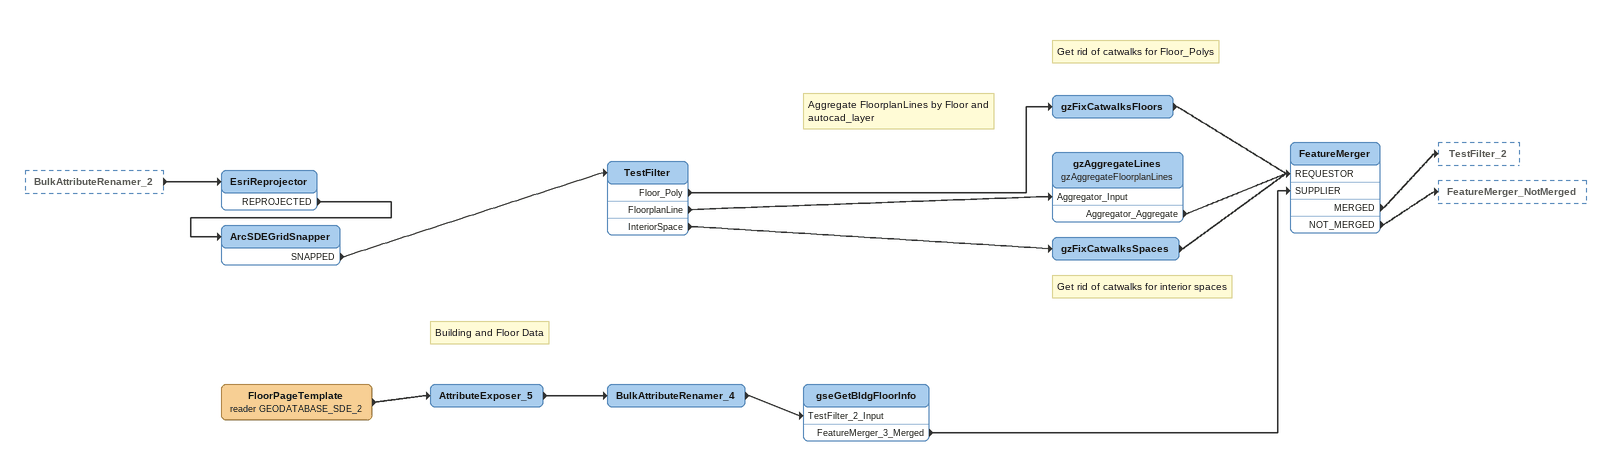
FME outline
BulkAttributeRenamer_2 [outside]
    -> EsriReprojector
EsriReprojector
    REPROJECTED -> ArcSDEGridSnapper
ArcSDEGridSnapper
    SNAPPED -> TestFilter
TestFilter
    Floor_Poly -> gzFixCatwalksFloors
    FloorplanLine -> gzAggregateLines [Aggregator_Input]
    InteriorSpace -> gzFixCatwalksSpaces
Note: Aggregate FloorplanLines by Floor and autocad_layer
Note: Get rid of catwalks for Floor_Polys
gzFixCatwalksFloors
    -> FeatureMerger [REQUESTOR]
gzAggregateLines: gzAggregateFloorplanLines
    Aggregator_Aggregate -> FeatureMerger [REQUESTOR]
Note: Get rid of catwalks for interior spaces
gzFixCatwalksSpaces
    -> FeatureMerger [REQUESTOR]
FloorPageTemplate (reader GEODATABASE_SDE_2)
    -> AttributeExposer_5
Note: Building and Floor Data
AttributeExposer_5
    -> BulkAttributeRenamer_4
BulkAttributeRenamer_4
    -> gseGetBldgFloorInfo [TestFilter_2_Input]
gseGetBldgFloorInfo
    FeatureMerger_3_Merged -> FeatureMerger [SUPPLIER]
FeatureMerger
    MERGED -> TestFilter_2
    NOT_MERGED -> FeatureMerger_NotMerged
